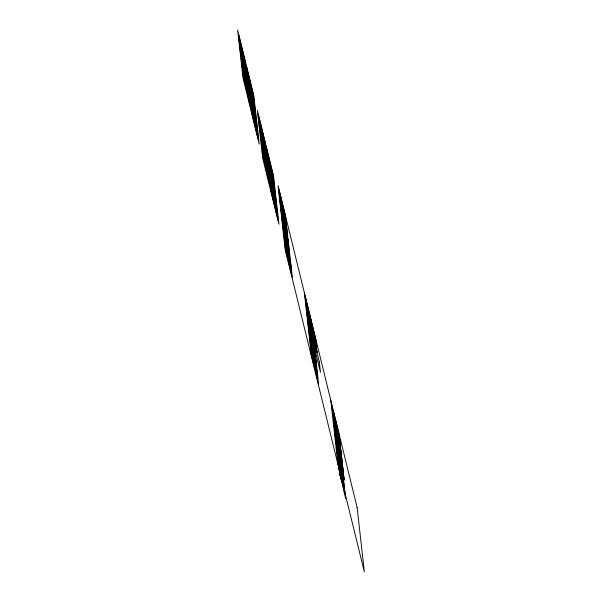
<?xml version="1.0" encoding="UTF-8"?>
<svg xmlns="http://www.w3.org/2000/svg" width="602" height="602" viewBox="0 0 602 602"><rect width="100%" height="100%" fill="white"/><g stroke="black" fill="none" stroke-linecap="round" stroke-linejoin="round"><path stroke-width="0.9" d="M239.235 39.642L239.942 43.081M240.552 45.007L241.605 49.597L240.582 44.992M240.567 46.565L239.867 43.133M240.559 51.494L241.613 56.054L240.597 51.471M240.823 48.958L238.971 37.256L240.025 41.869L239.671 40.718M241.711 53.224L241.364 52.073L242.395 56.678L241.101 49.71M241.876 50.35L243.208 57.295M241.891 51.93L240.845 47.355L241.522 50.809M241.876 56.829L242.93 61.419L241.613 54.443L242.666 59.056L242.32 57.897M242.139 54.323L241.447 50.861M243.103 58.537L242.418 55.075M243.193 55.715L243.893 59.177M243.193 62.194L244.254 66.784L243.238 62.202M243.456 59.688L242.44 55.113M244.51 61.08L245.563 65.693L244.246 58.718L245.315 63.3L244.532 61.088M244.525 62.661L243.818 59.222M244.773 63.503L246.105 70.411L245.037 65.806L245.405 66.957M245.842 68.026L244.788 63.436M248.084 79.697L249.138 84.288L248.445 80.826M248.355 82.15L249.416 86.741L248.4 82.158M249.401 85.063L250.455 89.653L249.439 85.078M249.679 87.516L250.379 90.955M249.702 89.156L248.649 84.573L249.687 89.186M249.98 91.609L248.912 87.027L249.965 91.639M250.718 90.428L251.771 95.018L251.087 91.557M250.996 92.881L252.05 97.471L251.019 92.866M250.44 100.692L251.493 105.282L250.462 100.677M251.297 96.975L250.229 92.392L251.282 97.005M250.718 103.123L251.771 107.728L250.741 103.123M252.035 95.793L252.742 99.232M252.313 98.246L253.367 102.837L252.674 99.368M252.614 102.34L251.907 98.901M252.035 108.48L253.088 113.093L252.057 108.488M252.336 112.597L251.275 108.014L252.321 112.627M253.63 103.612L254.684 108.194L253.66 103.597M252.607 115.05L251.561 110.475L252.592 115.08M253.931 107.705L252.878 103.115L253.916 107.735M253.352 113.846L254.405 118.459L253.713 114.997M253.623 116.299L254.676 120.912L253.653 116.306M253.653 117.962L252.945 114.53M253.924 120.415L252.87 115.825L253.909 120.445M255.256 113.071L254.548 109.632M254.669 119.211L255.722 123.824L254.691 119.219M254.947 121.664L256 126.277L254.97 121.672M254.97 123.327L253.916 118.737L254.955 123.357M255.248 125.78L254.187 121.19L255.225 125.81M256.55 131.176L255.504 126.555M255.985 124.576L257.039 129.189L256.016 124.584M256.264 127.03L257.317 131.635L256.279 127.022M256.286 128.693L255.233 124.102L256.271 128.723M256.535 129.535L257.242 132.937M256.565 131.146L255.519 126.57M257.867 136.541L256.828 131.921M257.603 134.058L256.55 129.468M259.462 124.561L260.515 129.114L259.214 122.131M257.882 136.511L257.174 133.072M260.252 126.751L259.251 122.206M262.096 136.842L260.531 127.496M260.779 129.927L261.486 133.328M260.794 131.469L259.725 126.871L261.042 133.84L259.989 129.234L260.357 130.378M261.569 132.116L260.568 127.571M262.886 137.482L261.847 132.861M262.096 135.292L263.435 142.177M262.111 136.835L261.411 133.381M262.901 137.452L261.885 132.937M263.413 140.65L264.752 147.543M264.91 144.691L264.218 141.229M264.729 146.015L265.791 150.575L264.466 143.6L265.256 145.842M265.271 145.819L264.255 141.304M266.069 152.931L265.015 148.318L266.317 155.301L265.264 150.688L266.054 152.938M269.064 159.997L268.003 155.399L269.056 160.004M270.388 165.362L269.32 160.764L270.373 165.369M271.705 170.727L270.637 166.129L271.69 170.735M272.014 192.783L270.975 188.163M272.285 195.236L271.246 190.616M273.022 176.07L271.953 171.495L272.661 174.949M272.029 192.753L271.321 189.321M273.331 198.148L272.292 193.528M272.307 195.206L271.291 190.691M273.075 195.665L272.044 191.12L273.06 195.695M274.377 201.06L273.338 196.448M273.346 198.118L272.33 193.603M273.647 198.969L274.662 203.506L273.609 198.893M274.948 193.219L273.918 188.674L274.933 193.25M275.415 203.98L274.377 199.36M274.392 201.03L273.376 196.523M275.693 206.426L274.655 201.805M275.656 199.51L274.61 194.935L275.641 199.54M276.461 206.892L275.423 202.272M275.438 203.95L274.422 199.435M276.386 208.187L275.693 204.725M275.708 206.396L274.693 201.888M276.476 206.862L275.445 202.31M276.739 209.345L275.739 204.8M239.25 39.612L239.596 40.77M240.544 46.58L240.206 45.443M241.884 50.342L242.659 52.6L241.658 48.055L242.313 51.448M241.861 51.945L241.124 49.748M243.2 55.708L244.788 65.046L243.72 60.441L244.081 61.592M243.178 57.31L242.139 52.713L242.501 53.864M241.891 56.799L242.245 57.95M244.495 62.676L244.156 61.539M245.827 68.056L245.481 66.905M248.099 79.667L248.867 81.842L247.836 77.237L248.513 80.683M249.695 87.486L251.004 94.552L250.319 91.09M250.733 90.398L251.501 92.565L250.47 87.967L251.154 91.414M252.057 95.763L253.111 100.353L252.336 98.231M252.592 102.355L251.282 95.297L251.975 98.766M255.225 113.086L253.924 106.027L254.608 109.496M253.367 113.838L254.127 116.005L253.103 111.408L253.781 114.854M259.477 124.494L260.267 126.721M253.623 117.977L252.321 110.926L253.013 114.395M260.794 129.859L261.14 131.01M260.771 131.462L260.433 130.325M262.111 135.224L263.149 139.845L262.803 138.693M263.428 140.59L264.737 147.573M257.588 134.088L256.836 131.936M263.405 142.192L262.653 139.965L263.947 146.933L262.893 142.328L263.255 143.472M264.752 145.955L265.098 147.106M272.999 176.085L272.232 173.94L273.285 178.553L272.593 175.084M240.792 48.92L240.07 46.745L241.086 51.328L240.394 47.859M242.117 54.285L241.786 53.172M243.434 59.651L242.704 57.476L243.72 62.051L243.027 58.59M261.546 132.079L261.215 130.965M270.983 188.178L271.735 190.33L270.719 185.755L271.389 189.178M276.709 209.3L275.994 207.216L277.01 211.791L276.318 208.33M242.576 53.811L242.922 54.963L242.237 51.494M240.13 45.496L239.777 44.345L240.469 47.806M263.593 139.325L263.939 140.484L263.247 137.015M263.518 139.378L263.187 138.264L264.203 142.847L262.645 133.509L263.322 136.963M265.173 147.054L265.52 148.212L264.835 144.743M262.728 138.746L262.374 137.587L263.066 141.056M263.33 143.419L263.684 144.57L262.991 141.109M247.693 73.339L246.986 69.877L248.317 76.936L247.625 73.474M249.281 81.15L248.581 77.696L249.905 84.754L249.22 81.285M251.922 91.88L251.215 88.426L252.547 95.485L251.854 92.016M253.51 99.699L252.81 96.237L254.134 103.296L253.45 99.834M267.664 155.941L266.957 152.479L268.281 159.545L267.597 156.076M270.298 166.671L269.591 163.21L270.923 170.276L270.23 166.807M271.893 174.482L271.186 171.028L272.518 178.087L271.826 174.625M246.271 73.993L245.571 70.539L246.888 77.515L246.195 74.046M269.53 166.205L268.823 162.751L270.155 169.809L269.463 166.34M271.118 174.023L270.418 170.614L271.743 177.62L271.058 174.159M273.76 184.746L273.052 181.345L274.384 188.351L273.692 184.889M264.654 148.784L263.947 145.323L265.264 152.298L264.571 148.837M268.763 165.738L268.056 162.284L269.387 169.343L268.695 165.881M272.992 184.287L272.285 180.878L273.617 187.884L272.924 184.423M250.319 96.779L249.619 93.318L250.944 100.376L250.251 96.914M254.548 115.321L253.848 111.867L255.173 118.925L254.48 115.456M272.924 190.112L272.217 186.71L273.549 193.716L272.856 190.247M272.157 189.645L271.449 186.244L272.781 193.25L272.089 189.78M275.618 207.728L274.918 204.266L276.243 211.325L275.55 207.863M341.071 476.513L339.867 468.348L341.68 482.089L340.476 473.924M330.761 400.134L337.993 464.609M304.394 292.843L311.625 357.31M288.922 249.424L288.388 244.69L286.281 236.112L286.815 240.838M289.682 256.234L287.139 243.787L290.315 261.825L288.2 253.239L287.673 248.513M290.646 264.767L291.075 268.635L288.531 256.189M285.228 234.404L284.701 229.671L282.594 221.092L283.121 225.818M285.995 241.214L283.452 228.76L286.62 246.805L284.513 238.219L283.978 233.493M286.951 249.747L287.387 253.615L284.844 241.169M267.755 170.426L268.928 177.086L261.787 146.61L262.577 149.83L262.48 148.972M268.214 174.542L269.395 181.202L262.246 150.726L263.036 153.946L262.946 153.089M267.228 168.282L267.326 169.139L266.174 163.992M267.687 172.398L267.785 173.256L266.633 168.108M268.146 176.454L268.236 177.312M265.648 161.848L265.738 162.706L264.594 157.551M266.107 165.964L266.204 166.822L265.053 161.667M266.558 170.012L266.656 170.87M264.06 155.406L264.158 156.264L263.006 151.117M264.526 159.522L264.624 160.38L263.473 155.233M264.978 163.578L265.076 164.436M263.398 157.137L263.495 157.995M248.062 90.277L249.236 96.93L242.094 66.461L242.884 69.674L242.787 68.816M248.521 94.394L249.695 101.046L242.553 70.577L243.343 73.79L243.246 72.932M247.535 88.133L247.625 88.991L246.474 83.836M247.994 92.249L248.092 93.107L246.94 87.952M248.445 96.297L248.543 97.155M245.947 81.691L246.045 82.549L244.894 77.402M246.414 85.808L246.504 86.665L245.36 81.518M246.865 89.856L246.963 90.721M244.367 75.258L244.465 76.115L243.313 70.961M244.826 79.374L244.924 80.232L243.772 75.077M245.285 83.422L245.383 84.28M243.705 76.981L243.795 77.846M240.288 42.622L241.342 47.234L240.326 42.652M240.296 49.078L241.349 53.691L240.318 49.086M242.922 53.352L243.976 57.965L242.952 53.36M242.93 59.809L243.983 64.422L242.967 59.839M243.983 62.811L245.307 69.779L244.013 62.811M244.517 67.537L245.571 72.15L244.555 67.567M245.307 68.176L246.361 72.782L245.33 68.176M247.535 74.776L248.588 79.389L247.572 74.814M248.302 75.242L249.356 79.855L248.34 75.273M249.13 82.594L250.184 87.207L249.168 82.624M249.619 80.608L250.673 85.221L249.657 80.638M249.898 83.061L250.951 87.666L249.935 83.091M250.176 85.507L251.222 90.119L250.206 85.537M250.944 85.973L251.997 90.586L250.981 86.003M250.169 98.216L251.215 102.829L250.191 98.224M250.936 98.683L251.99 103.296L250.974 98.713M251.764 93.325L252.817 97.93L251.802 93.355M252.261 91.338L253.314 95.951L252.298 91.369M251.207 101.136L252.261 105.741L251.23 101.144M250.989 105.568L252.042 110.181L251.004 105.561M252.531 93.792L253.585 98.397L252.569 93.822M251.485 103.582L252.539 108.194L251.508 103.589M251.756 106.035L252.81 110.648L251.779 106.042M252.592 100.669L253.645 105.282L252.607 100.662M252.253 104.048L253.307 108.661L252.291 104.078M252.524 106.501L253.577 111.107L252.554 106.501M253.359 101.136L254.413 105.749L253.382 101.144M252.802 108.947L253.856 113.56L252.825 108.954M253.57 109.413L254.623 114.026L253.592 109.421M254.398 116.765L255.451 121.371L254.42 116.773M254.887 114.779L255.94 119.392L254.909 114.786M255.165 117.232L256.219 121.837L255.188 117.232M255.436 119.678L256.49 124.29L255.459 119.685M255.715 122.131L256.768 126.736L255.737 122.131M258.664 117.413L259.718 122.025L258.687 117.42M258.935 119.775L259.981 124.388L258.958 119.783M259.981 122.778L261.321 129.723L260.011 122.785M260.26 131.597L261.313 136.21L260.297 131.627M261.306 128.143L262.359 132.749L261.328 128.151M261.569 130.506L262.623 135.119L261.592 130.514M261.313 134.6L262.367 139.205L261.351 134.63M261.577 136.963L262.63 141.568L261.614 136.993M263.939 138.874L264.993 143.479L263.962 138.874M265.527 153.058L266.581 157.664L265.565 153.089M266.686 150.033L267.732 154.646L266.709 150.041M267.506 157.385L268.56 161.991L267.529 157.385M267.785 159.831L268.831 164.444L267.807 159.839M268.274 157.844L269.327 162.457L268.311 157.882M268.552 160.298L269.606 164.91L268.59 160.328M268.605 167.183L269.658 171.796L268.627 167.19M269.372 167.649L270.426 172.255L269.395 167.649M269.651 170.095L270.704 174.708L269.673 170.103M269.312 173.474L270.366 178.087L269.335 173.481M270.14 168.108L271.193 172.721L270.17 168.116M269.583 175.919L270.637 180.532L269.613 175.927M269.922 172.548L270.975 177.161L269.952 172.556M270.915 168.575L271.961 173.188L270.938 168.583M269.862 178.373L270.915 182.985L269.884 178.38M270.132 180.826L271.186 185.431L270.163 180.826M270.629 178.839L271.683 183.444L270.652 178.847M270.968 175.46L272.021 180.073L270.99 175.468M270.411 183.271L271.464 187.884L270.433 183.279M271.239 177.914L272.292 182.519L271.269 177.921M270.908 181.285L271.961 185.898L270.93 181.292M271.735 175.927L272.789 180.54L271.758 175.934M271.178 183.738L272.232 188.351L271.201 183.745M272.014 178.38L273.067 182.985L272.036 178.38M272.503 176.394L273.556 180.999L272.525 176.401M271.946 184.204L272.999 188.81L271.969 184.212M272.781 178.839L273.835 183.452L272.804 178.847M272.774 191.549L273.827 196.162L272.789 191.541M273.601 186.191L274.655 190.804L273.617 186.184M272.555 195.989L273.609 200.601L272.578 195.996M273.263 189.57L274.316 194.175L273.293 189.57M273.045 194.002L274.098 198.615L273.06 193.994M273.541 192.015L274.595 196.628L273.564 192.023M273.812 194.469L274.866 199.074L273.842 194.476M274.091 196.914L275.144 201.527L274.106 196.907M273.872 201.354L274.926 205.959L273.895 201.361M274.858 197.381L275.912 201.994L274.881 197.388M275.137 199.834L276.19 204.439L275.144 199.826M276.235 209.631L277.289 214.244L276.258 209.639M276.506 212.085L277.56 216.69L276.529 212.085M333.215 411.286L332.786 410L334.569 423.319L333.215 411.286M334.05 413.883L333.613 412.596L334.817 420.76L334.05 413.883M339.077 434.358L338.858 433.711L339.754 440.371L339.077 434.358M335.427 426.329L334.223 418.172L335.427 426.329M336.255 428.925L334.471 415.606L336.255 428.925M339.189 437.842L338.301 431.182L339.189 437.842M334.772 425.132L334.343 423.846L336.119 437.165L334.772 425.132M335.6 427.729L335.171 426.442L336.367 434.606L335.6 427.729M339.799 440.799L339.588 440.16L340.476 446.819L339.799 440.799M339.912 444.291L339.024 437.631L339.912 444.291M340.01 445.149L339.791 444.509L340.777 452.027L340.01 445.149M336.977 440.182L335.773 432.018L336.977 440.182M337.805 442.779L336.021 429.459L337.805 442.779M336.375 439.43L335.946 438.143L337.722 451.462L336.375 439.43M340.83 452.456L340.612 451.816L341.409 457.618L340.83 452.456M341.259 453.742L340.273 446.225L341.259 453.742M337.203 442.026L336.774 440.739L337.978 448.904L337.203 442.026M341.883 459.334L341.093 453.532L341.883 459.334M341.5 458.476L341.289 457.836L342.658 468.792L341.5 458.476M338.58 454.48L337.376 446.315L338.58 454.48M339.408 457.076L337.624 443.749L339.408 457.076M337.925 453.276L337.496 451.989L339.28 465.308L337.925 453.276M338.753 455.872L338.324 454.585L339.528 462.742L338.753 455.872M343.14 470.508L341.763 459.552L343.14 470.508M342.756 469.65L342.538 469.011L343.719 478.244L342.756 469.65M344.201 479.967L343.02 470.726L344.201 479.967M340.13 468.318L338.934 460.161L340.13 468.318M340.958 470.914L339.182 457.595L340.958 470.914M339.475 467.039L339.039 465.752L340.822 479.079L339.475 467.039M342.508 484.685L340.724 471.366L342.508 484.685M357.121 507.426L278.034 185.544L285.265 250.018L364.353 571.9L357.121 507.426M281.819 201.429L278.651 188.554L279.907 199.729L283.068 212.604L281.819 201.429M285.506 216.449L282.346 203.574L283.602 214.748L286.763 227.624L285.506 216.449M308.186 308.721L305.018 295.845L306.275 307.02L309.436 319.895L308.186 308.721M311.874 323.741L308.713 310.865L309.962 322.04L313.13 334.915L311.874 323.741M316.095 340.905L312.4 325.885L313.078 331.905L316.765 346.925L316.095 340.905M335.826 421.114L335.299 418.969L337.173 433.154L335.826 421.114M336.714 424.749L336.187 422.604L344.494 494.107L336.714 424.749M337.767 429.038L337.24 426.893L345.548 498.396L337.767 429.038M281.39 200.142L279.275 191.556L281.819 204.01L281.39 200.142M285.077 215.162L282.97 206.576L285.514 219.03L285.077 215.162M305.974 300.195L305.643 298.848L306.403 304.063L305.974 300.195M306.568 302.603L306.237 301.263L306.997 306.471L306.568 302.603M307.155 305.018L306.832 303.679L307.592 308.886L307.155 305.018M307.75 307.434L307.419 306.094L308.186 311.302L307.75 307.434M309.661 315.215L309.33 313.875L310.098 319.083L309.661 315.215M310.256 317.63L309.925 316.283L310.692 321.498L310.256 317.63M310.85 320.038L310.519 318.699L311.287 323.906L310.85 320.038M311.445 322.454L311.114 321.114L311.874 326.322L311.445 322.454M281.917 204.868L279.81 196.282L280.336 201.015L282.451 209.594L281.917 204.868M285.611 219.888L283.497 211.302L284.031 216.035L286.138 224.614L285.611 219.888M316.336 345.638L313.175 332.763L313.943 339.641L317.111 352.516L316.336 345.638M283.211 213.83L280.043 200.955L281.3 212.13L284.46 225.005L283.211 213.83M286.898 228.85L283.738 215.975L284.987 227.15L288.155 240.025L286.898 228.85M309.571 321.099L306.41 308.224L307.66 319.399L310.828 332.274L309.571 321.099M313.266 336.127L310.098 323.251L311.354 334.426L314.515 347.301L313.266 336.127M282.782 212.544L280.667 203.958L283.211 216.411L282.782 212.544M286.469 227.564L284.362 218.977L286.906 231.431L286.469 227.564M307.359 312.573L307.035 311.234L307.795 316.441L307.359 312.573M307.953 314.989L307.622 313.65L308.39 318.857L307.953 314.989M308.548 317.404L308.216 316.058L308.984 321.272L308.548 317.404M309.142 319.812L308.811 318.473L309.571 323.68L309.142 319.812M311.053 327.593L310.722 326.254L311.49 331.461L311.053 327.593M311.648 330.009L311.317 328.669L312.077 333.877L311.648 330.009M312.242 332.424L311.911 331.085L312.671 336.292L312.242 332.424M312.829 334.84L312.506 333.493L313.266 338.708L312.829 334.84M333.741 419.955L331.868 405.778L333.741 419.955M337.376 434.968L336.849 432.823L338.73 447L337.376 434.968M319.316 361.96L314.041 340.499L315.2 350.815L320.467 372.277L319.316 361.96M253.841 96.011L237.647 30.1L243.035 78.17L259.229 144.081L253.841 96.011M273.534 176.16L257.34 110.256L262.728 158.326L278.929 224.237L273.534 176.16M239.242 37.196L238.445 33.975L240.567 52.886L247.422 80.788L245.3 61.871L239.242 37.196M247.256 69.817L246.466 66.596L248.919 88.517L255.775 116.412L253.322 94.491L247.256 69.817M258.935 117.352L258.145 114.132L260.267 133.042L267.122 160.937L265 142.027L258.935 117.352M266.949 149.973L266.159 146.753L268.62 168.673L275.475 196.568L273.015 174.648L266.949 149.973M283.309 217.269L281.202 208.683L281.728 213.417L283.835 221.995L283.309 217.269M286.996 232.289L284.889 223.711L285.423 228.436L287.53 237.022L286.996 232.289M284.603 226.232L281.435 213.356L282.692 224.531L285.852 237.406L284.603 226.232M288.29 241.251L285.13 228.376L286.379 239.551L289.547 252.426L288.29 241.251M310.963 333.485L307.795 320.61L309.052 331.785L312.212 344.66L310.963 333.485M314.65 348.505L311.49 335.63L312.739 346.805L315.907 359.68L314.65 348.505M284.167 224.945L282.06 216.359L284.603 228.813L284.167 224.945M287.861 239.965L285.754 231.379L288.298 243.833L287.861 239.965M308.751 324.952L308.42 323.613L309.187 328.82L308.751 324.952M309.345 327.368L309.014 326.028L309.774 331.235L309.345 327.368M309.94 329.783L309.609 328.444L310.369 333.651L309.94 329.783M310.527 332.199L310.203 330.859L310.963 336.067L310.527 332.199M312.438 339.979L312.114 338.633L312.874 343.847L312.438 339.979M313.032 342.387L312.701 341.048L313.469 346.255L313.032 342.387M313.627 344.803L313.296 343.464L314.063 348.671L313.627 344.803M314.221 347.219L313.89 345.879L314.658 351.086L314.221 347.219M335.299 433.801L333.418 419.624L335.299 433.801M338.979 449.258L338.452 447.113L340.333 461.298L338.979 449.258M241.966 58.936L240.74 54.428L247.889 84.905L241.966 58.936M261.659 139.092L260.44 134.585L267.581 165.061L261.659 139.092M285.995 238.633L282.827 225.758L284.084 236.932L287.244 249.807L285.995 238.633M289.682 253.653L286.522 240.777L287.771 251.952L290.939 264.827L289.682 253.653M312.348 345.864L309.187 332.989L310.436 344.163L313.604 357.039L312.348 345.864M316.042 360.884L312.874 348.009L314.131 359.183L317.292 372.059L316.042 360.884M310.135 337.338L309.812 335.999L310.572 341.206L310.135 337.338M310.73 339.754L310.399 338.407L311.166 343.622L310.73 339.754M311.324 342.162L310.993 340.822L311.761 346.03L311.324 342.162M311.919 344.577L311.588 343.238L312.355 348.445L311.919 344.577M313.83 352.358L313.499 351.019L314.267 356.226L313.83 352.358M314.425 354.774L314.093 353.434L314.854 358.642L314.425 354.774M315.019 357.189L314.688 355.842L315.448 361.057L315.019 357.189M315.606 359.597L315.282 358.258L316.042 363.465L315.606 359.597M242.41 62.894L241.184 58.386L248.333 88.863L242.41 62.894M249.883 93.257L249.093 90.037L251.553 111.957L258.408 139.852L255.948 117.932L249.883 93.257M262.103 143.043L260.884 138.543L268.025 169.019L262.103 143.043M269.583 173.414L268.785 170.193L271.246 192.113L278.101 220.008L275.641 198.088L269.583 173.414M336.902 448.099L335.021 433.922L336.902 448.099M340.536 463.104L340.01 460.959L341.883 475.144L340.536 463.104M242.862 66.942L241.643 62.435L248.784 92.911L242.862 66.942M262.555 147.099L261.336 142.591L268.477 173.067L262.555 147.099M313.74 358.25L310.572 345.375L311.828 356.55L314.989 369.425L313.74 358.25M317.427 373.27L314.267 360.395L315.516 371.569L318.684 384.445L317.427 373.27M287.38 251.034L284.219 238.159L285.476 249.333L288.636 262.209L287.38 251.034M291.075 266.054L287.906 253.179L289.163 264.353L292.324 277.229L291.075 266.054M311.527 349.717L311.196 348.377L311.964 353.585L311.527 349.717M312.122 352.132L311.791 350.793L312.558 356L312.122 352.132M312.716 354.548L312.385 353.208L313.145 358.416L312.716 354.548M313.311 356.963L312.98 355.616L313.74 360.831L313.311 356.963M315.222 364.737L314.891 363.397L315.651 368.605L315.222 364.737M315.809 367.152L315.486 365.813L316.246 371.02L315.809 367.152M316.404 369.568L316.073 368.228L316.84 373.436L316.404 369.568M316.998 371.983L316.667 370.644L317.435 375.851L316.998 371.983M287.485 254.48L285.371 245.894L285.905 250.62L288.012 259.206L287.485 254.48M291.172 269.5L289.065 260.914L289.592 265.64L291.707 274.226L291.172 269.5M338.452 461.945L336.578 447.768L338.452 461.945M342.079 476.874L341.552 474.73L343.426 488.907L342.079 476.874M244.231 79.133L243.005 74.625L250.154 105.102L244.231 79.133M263.924 159.282L262.705 154.782L269.846 185.25L263.924 159.282M339.995 475.715L338.121 461.531L339.995 475.715"/></g></svg>
